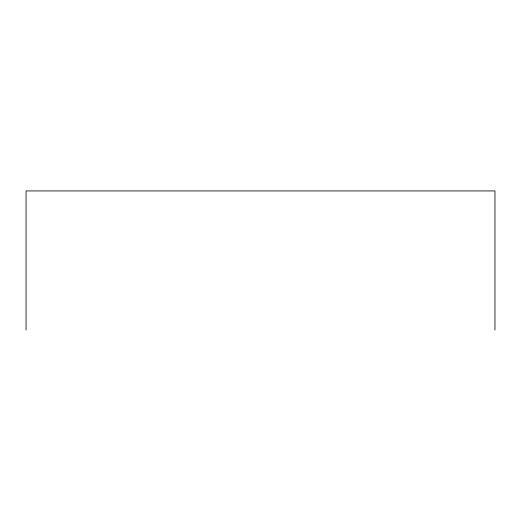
<?xml version="1.0" encoding="UTF-8"?>
<svg xmlns="http://www.w3.org/2000/svg" width="521" height="521" viewBox="0 0 521 521"><rect width="100%" height="100%" fill="white"/><g stroke="black" fill="none" stroke-linecap="round" stroke-linejoin="round"><path stroke-width="0.78" d="M494.95 330.067L494.95 190.933L26.05 190.933L26.05 330.067"/></g></svg>
